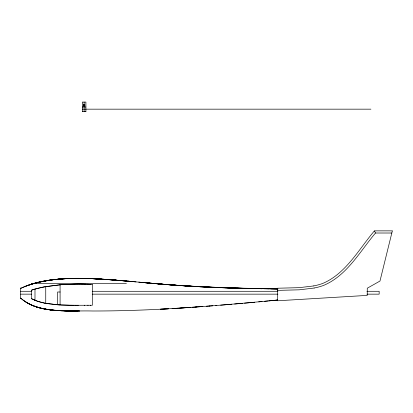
<?xml version="1.0" encoding="UTF-8"?>
<svg xmlns="http://www.w3.org/2000/svg" width="413" height="413" viewBox="0 0 413 413"><rect width="100%" height="100%" fill="white"/><g stroke="black" fill="none" stroke-linecap="round" stroke-linejoin="round"><path stroke-width="0.62" d="M392.304 231.043L379.975 281.052L367.255 288.222L367.255 295.393L277.629 300.772L277.629 288.233M391.818 233.009L375.5 233.009C359.883 251.527 346.987 275.554 323.622 285.409A58.873 58.873 0 0 1 314.174 288.011M84.464 105.842C85.284 104.67 84.453 106.27 83.787 105.862A0.697 0.692 32.2 0 0 84.474 105.857L84.5 105.821A0.697 0.692 -32.2 0 1 83.736 105.857L83.746 105.842A0.718 0.718 0 0 0 84.825 105.222L84.825 105.222A0.718 0.718 0 0 0 83.746 104.603C84.304 103.916 85.264 105.78 84.629 104.726M85.749 278.46C63.845 278.181 40.789 278.863 20.65 288.419C31.522 283.158 43.52 280.685 55.466 279.441M24.233 286.798C56.788 274.273 92.574 278.62 126.512 281.005M45.002 303.214L37.759 301.32L31.403 298.63L31.403 290.21L34.078 289.348M31.403 290.21L34.568 289.198M27.821 285.393L37.149 282.549L52.59 279.761M34.15 289.327L34.991 289.074L34.991 300.292M34.64 289.177L43.06 287.092M35.162 289.028L37.428 288.403M37.598 288.357L45.807 286.57M34.991 283.117C68.052 274.867 102.522 279.173 136.016 281.878M43.308 287.045L59.921 284.789M313.766 285.93L299.12 287.67L277.629 288.222M314.179 288.037L299.26 289.818L277.629 290.375M45.874 286.56L61.774 284.65M45.745 280.757C64.232 277.686 83.08 278.109 101.727 279.126M276.498 300.137L277.624 300.024L268.662 300.922M276.777 300.112L244.511 303.157M267.856 301L264.583 301.32M56.38 279.348L67.04 278.61L81.113 278.388M258.698 301.877L262.085 301.557M254.728 302.244L220.645 305.15M240.325 303.524L242.426 303.338M234.625 304.009L240.815 303.478M231.419 304.278L215.674 305.543M229.674 304.422L231.822 304.242M60.014 284.784L62.332 284.614M209.303 306.028L216.882 305.45M206.448 306.245L212.814 305.765M200.264 306.699L209.561 306.012M58.109 279.188C77.35 277.582 96.688 278.641 115.898 280.107M202.943 306.503C166.253 309.26 129.481 311.041 92.688 310.994C73.468 310.566 53.556 312.595 34.991 306.431A66.705 66.705 0 0 0 45.75 309.156L49.219 309.719A114.184 114.184 0 0 0 54.578 310.308L56.4 310.457M194.993 307.071L202.256 306.554M191.973 307.282L197.027 306.931M62.146 284.624L77.789 284.113M187.714 307.571L190.026 307.417M190.336 307.396L179.784 308.093M62.616 284.593L74.144 284.144M184.131 307.809L172.045 308.568M168.705 308.764L160.528 309.213L168.034 308.8M74.469 284.139L81.149 284.123M90.24 305.264L92.352 305.259L92.352 284.407L92.068 284.397M87.706 305.264L90.664 305.264M83.658 105.94L84.443 105.94M82.311 107.013L85.899 107.013M82.311 109.166L370.91 109.166M82.311 111.675L85.899 111.675M392.35 230.862L374.426 230.862C358.778 249.271 346.115 273.432 322.858 283.395A56.726 56.726 0 0 1 313.761 285.899M31.403 283.401L126.409 283.401M78.124 284.113L79.456 284.113M20.65 291.289L31.61 291.289M92.223 291.289L277.923 291.289M366.909 291.289L379.16 291.289L379.16 294.154L366.909 294.154M60.148 292.006L57.577 292.006L57.577 304.551L60.148 304.551M20.65 294.154L31.61 294.154M92.223 294.154L277.923 294.154M84.402 305.269L88.129 305.264M78.171 305.269L84.696 305.269M77.505 305.269L78.393 305.269M76.839 305.269L77.727 305.269M75.946 305.269L76.988 305.269M76.095 305.269L74.03 305.264M77.458 311.004L64.314 310.855M75.202 305.264L75.496 305.264M74.701 310.999L75.94 311.004M79.792 284.118L82.517 284.139M74.325 305.264L72.29 305.253M72.874 305.253L73.452 305.259M75.76 311.004C58.316 310.777 39.281 311.159 24.233 300.958A38.528 38.528 0 0 1 20.65 298.098C36.834 312.052 59.668 310.731 79.683 311.004L58.476 310.591L45.745 309.187M72.58 305.253L69.405 305.222M73.462 310.994L69.761 310.963M277.737 288.914L235.049 288.14L194.513 286.446A1244.978 1244.978 0 0 1 163.109 284.289L114.416 279.988M277.474 288.914L225.405 287.835M71.712 305.248L70.84 305.238M278.011 288.93L270.789 288.857M81.49 284.129L85.95 284.206M277.629 288.93L244.197 288.382L199.68 286.725M70.262 305.233L70.551 305.238M269.018 288.837L263.793 288.764M69.978 305.233L61.109 304.99M82.863 284.144L84.231 284.17M68.837 305.217L60.67 304.97M260.386 288.713L262.085 288.739M262.162 288.739L233.371 288.093M68.537 310.948L57.314 310.519M84.572 284.175L88.764 284.278M255.146 288.62L227.408 287.902M249.788 288.511L251.976 288.558M241.275 288.31L245.482 288.413M86.658 284.221L87.711 284.247M237.155 288.202L239.204 288.259M88.062 284.258L90.87 284.35M229.2 287.959L233.133 288.083M234.398 288.124L210.413 287.241M89.115 284.294L92.14 284.397M227.269 287.897L220.108 287.639M216.231 287.489L225.359 287.83M91.02 278.615L106.652 279.431L130.818 281.398M212.545 287.334L215.028 287.438L192.969 286.359A1241.328 1241.328 0 0 1 165.406 284.474L148.856 283.065M91.634 278.641L116.6 280.164M207.703 287.118L210.103 287.226M62.172 310.777L55.848 310.416M213.129 287.36L175.959 285.269L147.1 282.905M199.453 286.715L207.605 287.112M60.711 304.97L57.314 304.768M187.714 286.044L201.255 286.808M194.064 286.421L196.247 286.539M59.493 304.908L60.086 304.939L60.086 284.779M200.207 286.751L169.263 284.774L144.395 282.657M59.291 304.897L47.01 303.581M191.921 286.297L174.993 285.197M189.701 286.168L163.641 284.335M105.898 279.384L110.126 279.673M177.688 285.388L182.603 285.724M170.977 284.903L177.533 285.378M57.118 304.758L45.063 303.225M167.306 284.624L153.218 283.452M158.814 283.932L164.746 284.423M127.844 281.124L132.604 281.563M142.046 282.44L149.898 283.158M138.747 282.131L147.725 282.962M51.749 310.029C42.131 308.96 32.255 306.606 24.233 300.958M46.829 303.55L44.289 303.065A53.236 53.236 0 0 1 34.346 300.07M34.362 300.029L31.403 298.63M84.577 104.68L83.782 104.582A0.718 0.718 0 0 0 83.746 105.842M374.508 231.032L375.5 233.009M85.899 111.665L85.899 102.083L82.311 102.083L82.311 111.665M84.107 102.083L84.107 111.675M45.745 286.581L45.745 303.354M20.65 287.882L20.65 298.635M34.991 306.42A47.067 47.067 0 0 1 27.816 303.219M83.39 105.207C83.524 106.755 83.607 103.482 83.39 105.196"/></g></svg>
